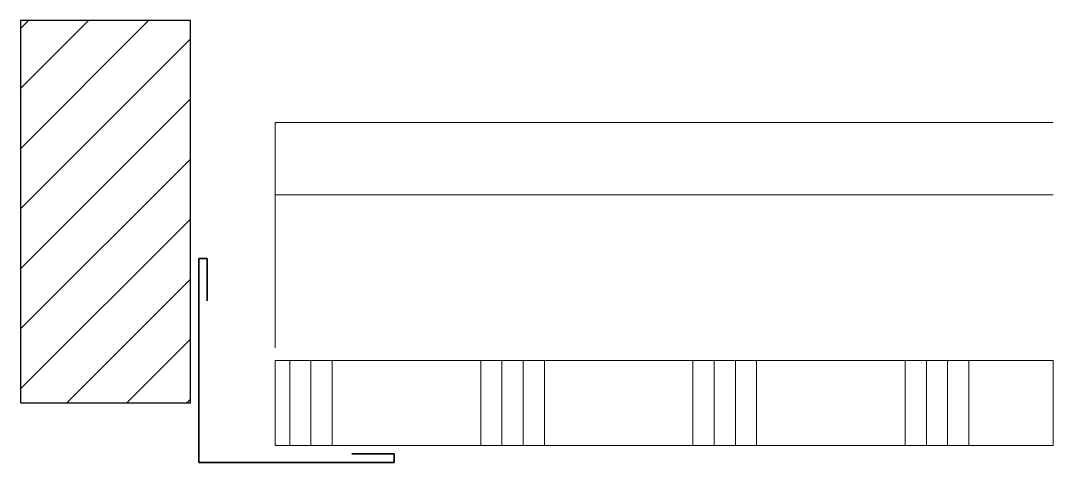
# Model space of a CAD drawing. Header units: metres. Extents: x 0 to 122, y -2 to 50.
import ezdxf

# ---------------------------------------------------------------- set-up
doc = ezdxf.new("R2010")
doc.units = ezdxf.units.M
doc.layers.add('A-DETL-GENF', color=92, linetype='Continuous', lineweight=18)

# ---------------------------------------------------------------- blocks, each defined once
blk = doc.blocks.new('45 verlaagd plafond - gipsvinyl-2844111-00_0 Basismaterialen')
at = {"layer": 'A-DETL-GENF', "lineweight": 13}
h = blk.add_hatch(dxfattribs=at)
h.set_pattern_fill('FP_52', color=256, style=0, pattern_type=2)
h.set_pattern_definition([(45, (9769.186, 1085.485), (-3.535534, 3.535534), [])])
h.paths.add_polyline_path([(20, 5), (20, 50), (0, 50), (0, 5)])
h = blk.add_hatch(dxfattribs=at)
h.set_pattern_fill('FP_53', color=256, style=0, pattern_type=2)
h.set_pattern_definition([(90, (9779.186, 1085.485), (-25, 1e-15), []), (90, (9781.686, 1085.485), (-25, 1e-15), []), (90, (9784.186, 1085.485), (-25, 1e-15), []), (90, (9786.686, 1085.485), (-25, 1e-15), [])])
h.paths.add_polyline_path([(121.65, 0), (121.65, 10), (30, 10), (30, 0)])
at = {"layer": 'A-DETL-GENF', "lineweight": 25}
for p, q in [((20, 50), (0, 50)), ((0, 50), (0, 5)), ((20, 5), (20, 50)), ((0, 5), (20, 5))]:
    blk.add_line(p, q, dxfattribs=at)
at = {"layer": 'A-DETL-GENF', "lineweight": 13}
for p, q in [((30, 38), (121.65, 38)), ((30, 38), (30, 11.48)), ((30, 29.48), (121.65, 29.48))]:
    blk.add_line(p, q, dxfattribs=at)
at = {"layer": 'A-DETL-GENF', "lineweight": 35}
for p, q in [((21, 22), (21, -2)), ((21, 22), (21.99, 22)), ((21.99, 22), (21.99, 17)), ((44, -1.01), (39, -1.01)), ((44, -2), (44, -1.01)), ((21, -2), (44, -2))]:
    blk.add_line(p, q, dxfattribs=at)
at = {"layer": 'A-DETL-GENF'}
for p, q in [((121.65, 10), (30, 10)), ((30, 10), (30, 0)), ((121.65, 0), (121.65, 10)), ((30, 0), (121.65, 0))]:
    blk.add_line(p, q, dxfattribs=at)

msp = doc.modelspace()

# ---------------------------------------------------------------- block references
msp.add_blockref('45 verlaagd plafond - gipsvinyl-2844111-00_0 Basismaterialen', (0, 0))

doc.saveas('drawing.dxf')
